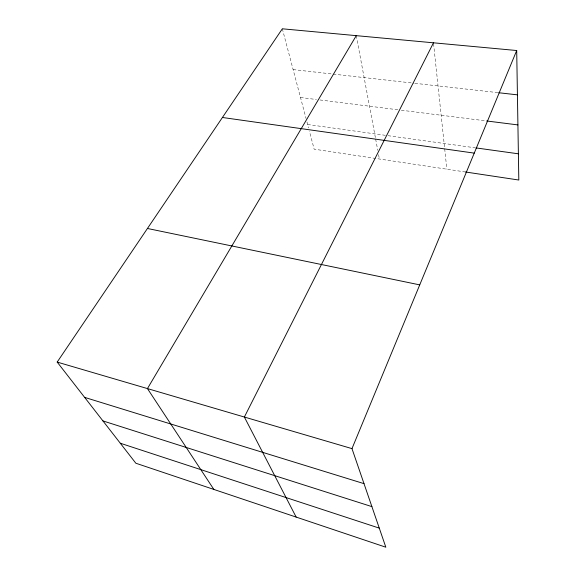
<?xml version="1.0" encoding="UTF-8"?>
<svg xmlns="http://www.w3.org/2000/svg" width="576" height="576" viewBox="0 0 576 576"><rect width="100%" height="100%" fill="white"/><g stroke="black" fill="none" stroke-linecap="round" stroke-linejoin="round"><path stroke-width="0.43" stroke-dasharray="2.88 2.16" d="M293.119 69.595L413.993 83.203M414.886 83.304L497.801 92.635M300.499 97.502L316.418 99.511M319.961 99.958L397.793 109.771M401.335 110.218L485.777 120.859M307.642 124.502L387.13 135.562M388.022 135.684L475.07 147.787M465.509 171.994L314.158 149.17L309.442 131.306M282.334 28.8L306.079 118.598M306.972 121.975L308.542 127.908M356.27 35.654L375.48 138.168M375.638 139.032L377.755 150.322M378.569 154.663L379.382 159.005M433.57 43.69L444.6 147.91M444.694 148.802L446.846 169.178"/><path stroke-width="0.86" d="M351.979 448.625L516.701 50.522L282.334 28.8L57.182 362.088L135.842 463.226L385.826 547.2L351.979 448.625L57.182 362.088M433.483 42.804L244.368 417.038L296.15 517.075M356.27 35.654L147.449 388.584L213.847 489.427M498.694 92.736L517.421 94.846M486.67 120.974L517.918 124.913M475.956 147.91L518.393 153.806M222.43 117.482L474.242 153.122M465.509 171.994L518.818 180.029L516.701 50.522M147.442 228.478L419.731 284.882M84.636 397.382L364.003 483.646M102.938 420.919L371.894 506.621M120.29 443.232L379.282 528.134"/></g></svg>
